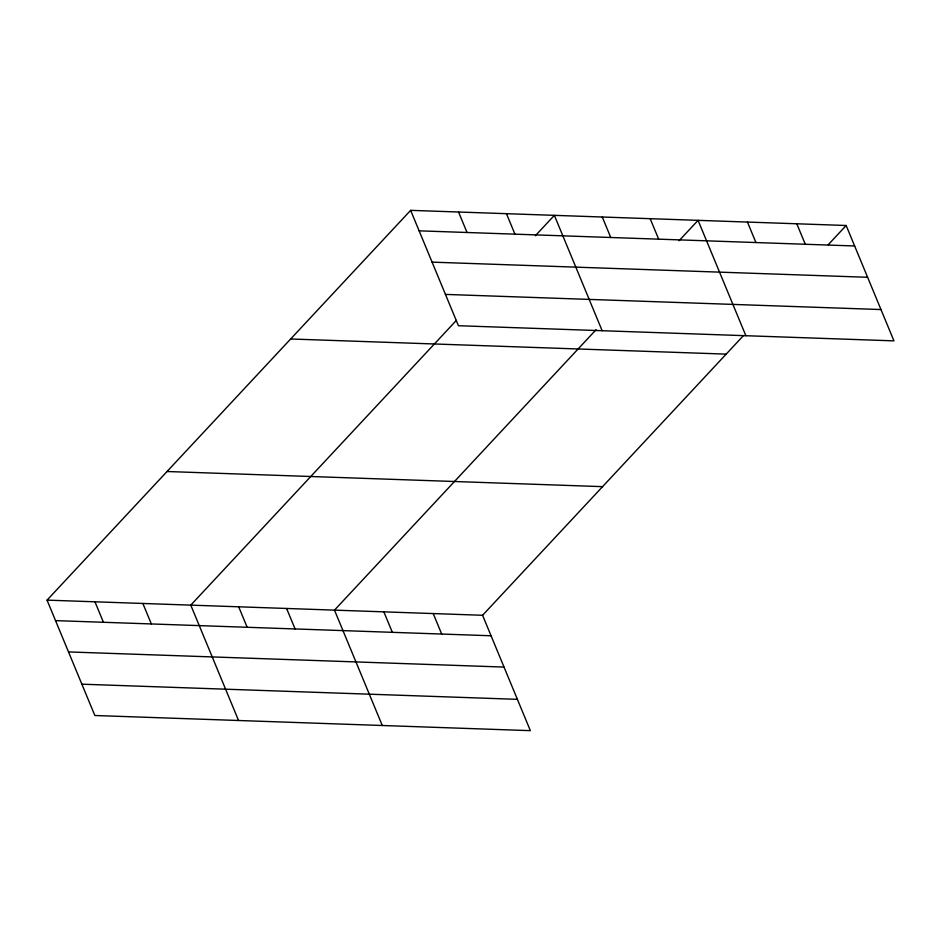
<?xml version="1.0" encoding="UTF-8"?>
<svg xmlns="http://www.w3.org/2000/svg" width="941" height="941" viewBox="0 0 941 941"><rect width="100%" height="100%" fill="white"/><g stroke="black" fill="none" stroke-linecap="round" stroke-linejoin="round"><path stroke-width="1.41" d="M47.05 600.135L482.58 615.285L530.359 730.651L94.841 715.501L47.05 600.135L410.641 210.349L846.159 225.499L893.95 340.865L458.42 325.715L410.641 210.349M456.373 320.399L190.776 605.134L238.555 720.5M535.358 235.721L554.367 215.348L602.146 330.714M596.1 329.679L334.49 610.133L382.281 725.499M679.084 240.708L698.081 220.347L745.872 335.714M482.58 615.285L743.178 335.902M828.162 244.789L846.159 225.499M419.121 230.827L854.64 245.977M432.095 262.139L867.614 277.289M445.458 294.404L880.976 309.554M290.651 338.983L726.181 354.122M167.039 471.512L602.558 486.65M55.531 620.613L491.061 635.763M68.505 651.925L504.023 667.075M81.867 684.189L517.385 699.339M796.804 223.782L805.284 244.26M747.448 222.064L755.929 242.543M650.172 218.677L658.665 239.155M602.264 217.018L610.756 237.497M506.458 213.689L514.939 234.168M458.549 212.019L467.03 232.498M433.213 613.567L441.694 634.046M383.857 611.85L392.338 632.328M286.593 608.462L295.074 628.941M238.685 606.804L247.165 627.282M142.867 603.463L151.348 623.942M94.959 601.805L103.439 622.283"/></g></svg>
